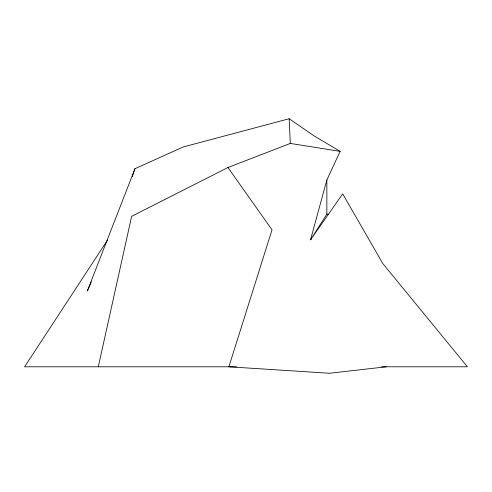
<?xml version="1.0" encoding="UTF-8"?>
<svg xmlns="http://www.w3.org/2000/svg" width="492" height="492" viewBox="0 0 492 492"><rect width="100%" height="100%" fill="white"/><g stroke="black" fill="none" stroke-linecap="round" stroke-linejoin="round"><path stroke-width="0.74" d="M98.289 366.798L131.641 216.314L227.944 167.526L290.305 143.424L340.113 151.364L326.86 179.992L310.52 239.825L311.639 238.78M132.25 176.708L134.962 168.701L183.276 146.96L289.161 118.738L313.927 135.786L340.113 151.364M134.962 168.701L87.348 290.969L91.371 281.836M326.86 179.992L326.86 214.125L310.52 239.825L342.69 193.854L382.745 263.466L467.4 366.798L381.583 366.798M107.514 240.121L24.6 366.798L236.554 366.798M386.251 366.798L329.542 373.262L228.872 366.798L272.027 229.838L227.944 167.526M326.86 214.125L328.385 214.297M289.161 118.738L290.305 143.424"/></g></svg>
